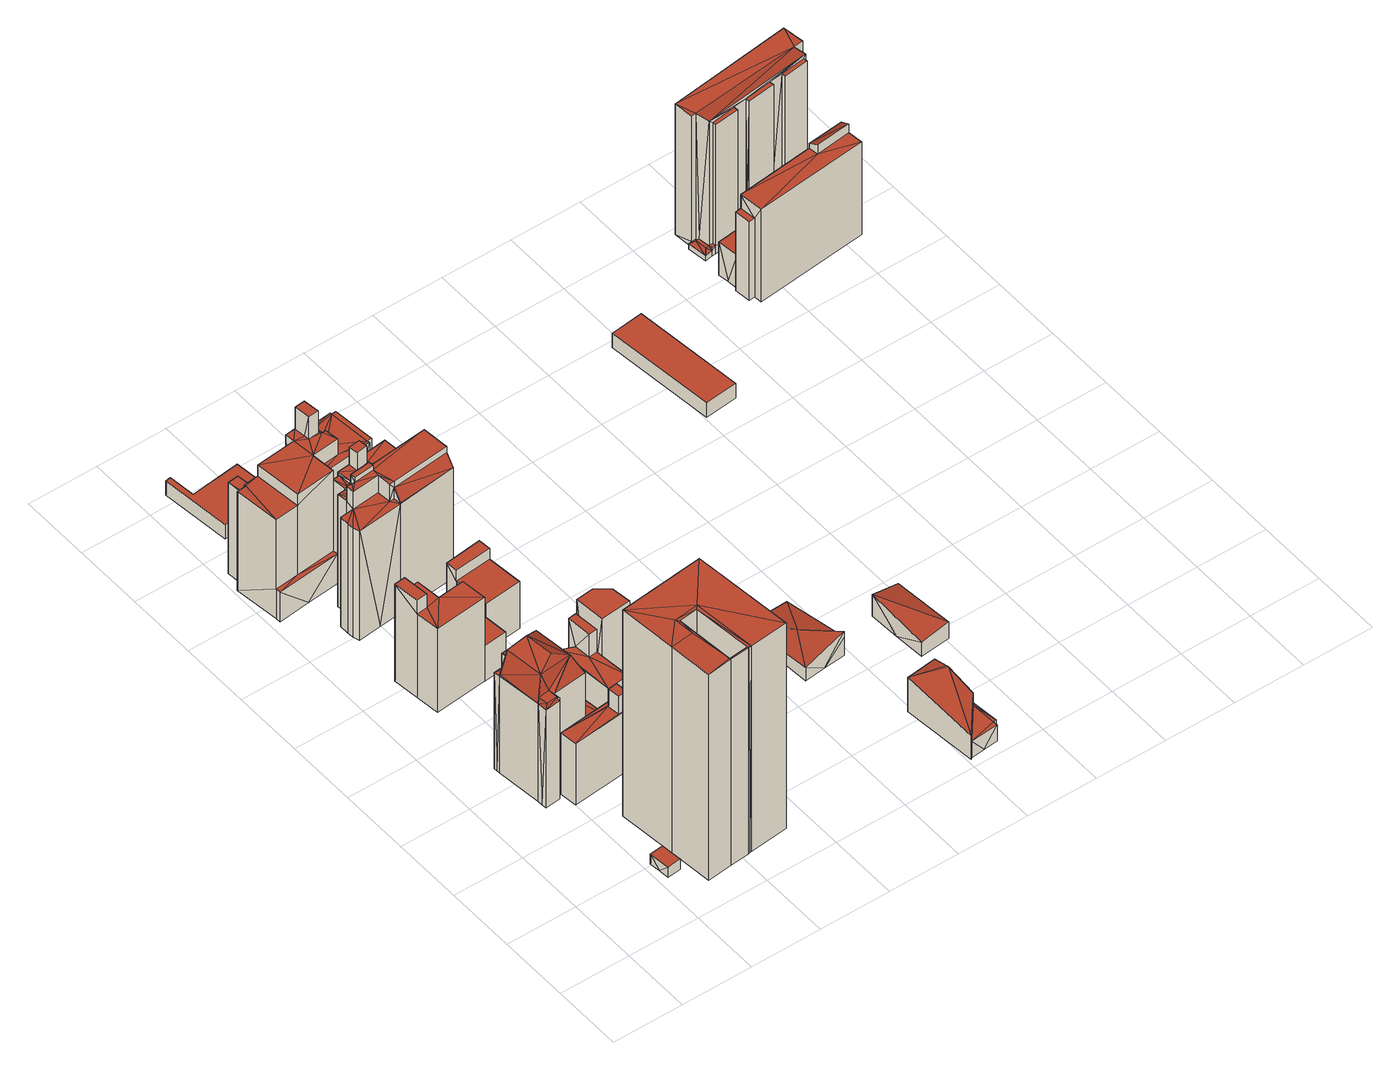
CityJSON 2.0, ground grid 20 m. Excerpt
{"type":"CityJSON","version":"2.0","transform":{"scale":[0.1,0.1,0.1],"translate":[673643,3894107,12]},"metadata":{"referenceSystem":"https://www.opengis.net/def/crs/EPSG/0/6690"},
"CityObjects":{
"building1":{"type":"Building","attributes":{"class":"3001","usage":"411","measuredHeight":3.4,"storeysAboveGround":1,"BuildingDetailAttribute.totalFloorArea":29.7,"BuildingDetailAttribute.buildingFootprintArea":29.7,"BuildingDetailAttribute.buildingRoofEdgeArea":29.7,"BuildingDetailAttribute.urbanPlanType":"21","BuildingDetailAttribute.landUseType":"211","BuildingDetailAttribute.surveyYear":2021,"BuildingIDAttribute.prefecture":"23","BuildingIDAttribute.city":"23106"},"address":[{"country":"日本","locality":"愛知県名古屋市"}],"geometry":[{"type":"Solid","lod":"2","boundaries":[[[[0,1,2,3]],[[4,0,3,5]],[[6,7,1]],[[0,4,6]],[[0,6,1]],[[1,7,8,2]],[[5,3,9]],[[8,9,2]],[[9,3,2]],[[7,6,4,5,9,8]]]],"semantics":{"surfaces":[{"type":"RoofSurface"},{"type":"WallSurface"},{"type":"GroundSurface"}],"values":[[0,1,1,1,1,1,1,1,1,2]]}}]},
"building2":{"type":"Building","attributes":{"class":"3002","usage":"412","measuredHeight":41.4,"storeysAboveGround":13,"BuildingDetailAttribute.totalFloorArea":2885.89,"BuildingDetailAttribute.buildingFootprintArea":221.99,"BuildingDetailAttribute.buildingRoofEdgeArea":221.99,"BuildingDetailAttribute.urbanPlanType":"21","BuildingDetailAttribute.landUseType":"211","BuildingDetailAttribute.surveyYear":2021,"BuildingIDAttribute.prefecture":"23","BuildingIDAttribute.city":"23106"},"address":[{"country":"日本","locality":"愛知県名古屋市"}],"geometry":[{"type":"Solid","lod":"2","boundaries":[[[[10,11,12,13,14,15,16,17,18,19,20,21,22,23,24,25,26,27]],[[28,29,30,31]],[[20,28,31,21]],[[29,28,32,33]],[[31,30,34,35]],[[34,30,36]],[[14,13,37]],[[38,15,14]],[[38,14,37]],[[39,16,15,38]],[[40,39,38]],[[17,16,39]],[[41,18,17]],[[41,17,39]],[[37,13,12,42]],[[10,43,11]],[[11,43,44]],[[11,44,42]],[[12,11,42]],[[23,45,46,24]],[[24,46,25]],[[26,25,47]],[[25,46,47]],[[43,10,27,48]],[[26,47,48,27]],[[35,34,49]],[[44,50,42]],[[38,51,52]],[[18,41,53,19]],[[54,34,36]],[[22,21,31]],[[45,23,22]],[[45,22,31]],[[55,56,57,58]],[[32,39,33]],[[39,40,33]],[[55,33,56]],[[33,40,56]],[[58,57,54]],[[19,53,28,20]],[[29,33,55]],[[29,55,58,30]],[[30,58,54]],[[30,54,36]],[[51,38,59]],[[38,37,59]],[[59,37,50]],[[50,37,42]],[[51,59,50,60]],[[43,50,44]],[[60,50,43]],[[31,35,49,46]],[[45,31,46]],[[60,43,61]],[[52,51,60]],[[52,60,61]],[[62,52,61]],[[61,43,48]],[[49,61,48]],[[34,61,49]],[[34,54,61]],[[54,57,61]],[[47,49,48]],[[46,49,47]],[[56,63,57]],[[56,40,52]],[[40,38,52]],[[63,62,61]],[[57,63,61]],[[63,52,62]],[[56,52,63]],[[53,41,28]],[[41,39,32,28]]]],"semantics":{"surfaces":[{"type":"GroundSurface"},{"type":"WallSurface"},{"type":"RoofSurface"}],"values":[[0,1,1,1,1,1,1,1,1,1,1,1,1,1,1,1,1,1,1,1,1,1,1,1,1,1,1,1,1,1,1,1,1,1,1,1,1,1,1,1,2,2,2,2,2,2,2,2,2,2,2,2,2,2,2,2,2,2,2,2,2,2,2,2,2,2,2,2,2,2,2,2,2]]}}]},
"building3":{"type":"Building","attributes":{"class":"3002","usage":"401","measuredHeight":67,"storeysAboveGround":14,"BuildingDetailAttribute.totalFloorArea":9596.99,"BuildingDetailAttribute.buildingFootprintArea":685.5,"BuildingDetailAttribute.buildingRoofEdgeArea":685.5,"BuildingDetailAttribute.urbanPlanType":"21","BuildingDetailAttribute.landUseType":"212","BuildingDetailAttribute.surveyYear":2021,"BuildingIDAttribute.prefecture":"23","BuildingIDAttribute.city":"23106"},"address":[{"country":"日本","locality":"愛知県名古屋市"}],"geometry":[{"type":"Solid","lod":"2","boundaries":[[[[64,65,66,67,68,69,70,71,72]],[[73,71,70,74]],[[72,71,73]],[[75,64,72]],[[75,72,73]],[[76,66,65,77]],[[77,65,64,75]],[[69,78,74,70]],[[68,79,78,69]],[[79,68,67,80]],[[80,67,66,76]],[[81,82,83,84]],[[82,81,85,86]],[[86,85,87,88]],[[84,83,88,87]],[[78,89,74]],[[90,80,91]],[[79,89,78]],[[79,80,90]],[[79,90,89]],[[89,73,74]],[[90,91,82]],[[90,82,86]],[[89,86,73]],[[86,88,73]],[[83,76,77]],[[80,76,83,91]],[[88,75,73]],[[90,86,89]],[[82,91,83]],[[83,77,75,88]],[[81,84,87,85]]]],"semantics":{"surfaces":[{"type":"GroundSurface"},{"type":"WallSurface"},{"type":"RoofSurface"}],"values":[[0,1,1,1,1,1,1,1,1,1,1,1,1,1,1,2,2,2,2,2,2,2,2,2,2,2,2,2,2,2,2,2]]}}]},
"building4":{"type":"Building","attributes":{"class":"3002","usage":"401","measuredHeight":31.6,"storeysAboveGround":8,"BuildingDetailAttribute.totalFloorArea":1165.65,"BuildingDetailAttribute.buildingFootprintArea":145.71,"BuildingDetailAttribute.buildingRoofEdgeArea":145.71,"BuildingDetailAttribute.urbanPlanType":"21","BuildingDetailAttribute.landUseType":"212","BuildingDetailAttribute.surveyYear":2021,"BuildingIDAttribute.prefecture":"23","BuildingIDAttribute.city":"23106"},"address":[{"country":"日本","locality":"愛知県名古屋市"}],"geometry":[{"type":"Solid","lod":"2","boundaries":[[[[92,93,94,95,96,97,98,99]],[[95,100,101,96]],[[101,100,102]],[[96,101,103,97]],[[100,104,105]],[[100,95,94,104]],[[104,94,93,106]],[[105,104,107,108]],[[101,102,108,107]],[[106,93,92,109]],[[99,110,109,92]],[[98,111,110,99]],[[97,103,111,98]],[[100,105,108,102]],[[104,106,107]],[[101,107,111,103]],[[107,106,111]],[[111,106,109]],[[110,111,109]]]],"semantics":{"surfaces":[{"type":"GroundSurface"},{"type":"WallSurface"},{"type":"RoofSurface"}],"values":[[0,1,1,1,1,1,1,1,1,1,1,1,1,2,2,2,2,2,2]]}}]},
"building5":{"type":"Building","attributes":{"class":"3002","usage":"412","measuredHeight":14.8,"storeysAboveGround":4,"BuildingDetailAttribute.totalFloorArea":419.31,"BuildingDetailAttribute.buildingFootprintArea":104.83,"BuildingDetailAttribute.buildingRoofEdgeArea":104.83,"BuildingDetailAttribute.urbanPlanType":"21","BuildingDetailAttribute.landUseType":"211","BuildingDetailAttribute.surveyYear":2021,"BuildingIDAttribute.prefecture":"23","BuildingIDAttribute.city":"23106"},"address":[{"country":"日本","locality":"愛知県名古屋市"}],"geometry":[{"type":"Solid","lod":"2","boundaries":[[[[112,113,114,115,116,117]],[[114,118,119,115]],[[119,120,121]],[[115,119,121,116]],[[118,114,113,122]],[[122,113,112,123]],[[124,122,123]],[[123,112,117,125]],[[116,121,125,117]],[[120,119,126,127]],[[122,124,127,126]],[[118,122,126,119]],[[127,123,125]],[[124,123,127]],[[121,127,125]],[[120,127,121]]]],"semantics":{"surfaces":[{"type":"GroundSurface"},{"type":"WallSurface"},{"type":"RoofSurface"}],"values":[[0,1,1,1,1,1,1,1,1,1,1,2,2,2,2,2]]}}]},
"building6":{"type":"Building","attributes":{"class":"3002","usage":"402","measuredHeight":25.5,"storeysAboveGround":7,"BuildingDetailAttribute.totalFloorArea":1088.35,"BuildingDetailAttribute.buildingFootprintArea":155.48,"BuildingDetailAttribute.buildingRoofEdgeArea":155.48,"BuildingDetailAttribute.urbanPlanType":"21","BuildingDetailAttribute.landUseType":"212","BuildingDetailAttribute.surveyYear":2021,"BuildingIDAttribute.prefecture":"23","BuildingIDAttribute.city":"23106"},"address":[{"country":"日本","locality":"愛知県名古屋市"}],"geometry":[{"type":"Solid","lod":"2","boundaries":[[[[128,129,130,131,132,133]],[[134,135,136,137]],[[135,134,138,139]],[[139,138,140,141]],[[137,136,141,140]],[[131,142,143,132]],[[130,144,142,131]],[[144,130,129,145]],[[145,129,128,146]],[[146,128,133,147]],[[132,143,147,133]],[[135,139,141,136]],[[134,145,138]],[[138,145,146]],[[144,134,137]],[[144,145,134]],[[137,140,146]],[[140,138,146]],[[144,137,142]],[[142,137,146]],[[142,146,147]],[[143,142,147]]]],"semantics":{"surfaces":[{"type":"GroundSurface"},{"type":"WallSurface"},{"type":"RoofSurface"}],"values":[[0,1,1,1,1,1,1,1,1,1,1,2,2,2,2,2,2,2,2,2,2,2]]}}]},
"building7":{"type":"Building","attributes":{"class":"3002","usage":"401","measuredHeight":30.4,"storeysAboveGround":8,"BuildingDetailAttribute.totalFloorArea":822.41,"BuildingDetailAttribute.buildingFootprintArea":102.8,"BuildingDetailAttribute.buildingRoofEdgeArea":102.8,"BuildingDetailAttribute.urbanPlanType":"21","BuildingDetailAttribute.landUseType":"212","BuildingDetailAttribute.surveyYear":2021,"BuildingIDAttribute.prefecture":"23","BuildingIDAttribute.city":"23106"},"address":[{"country":"日本","locality":"愛知県名古屋市"}],"geometry":[{"type":"Solid","lod":"2","boundaries":[[[[148,149,150,151,152,153,154,155,156]],[[152,157,158,153]],[[151,159,157,152]],[[159,151,150,160]],[[160,150,149,161]],[[156,162,148]],[[149,148,161]],[[148,162,161]],[[155,163,162,156]],[[162,163,164]],[[154,165,163,155]],[[158,166,167]],[[165,158,167]],[[154,153,158]],[[165,154,158]],[[167,166,162,164]],[[166,160,161]],[[157,159,160]],[[157,160,166]],[[158,157,166]],[[162,166,161]],[[165,167,164,163]]]],"semantics":{"surfaces":[{"type":"GroundSurface"},{"type":"WallSurface"},{"type":"RoofSurface"}],"values":[[0,1,1,1,1,1,1,1,1,1,1,1,1,1,1,1,2,2,2,2,2,2]]}}]},
"building8":{"type":"Building","attributes":{"class":"3001","usage":"402","measuredHeight":8,"storeysAboveGround":2,"BuildingDetailAttribute.totalFloorArea":385.62,"BuildingDetailAttribute.buildingFootprintArea":192.81,"BuildingDetailAttribute.buildingRoofEdgeArea":279.69,"BuildingDetailAttribute.urbanPlanType":"21","BuildingDetailAttribute.landUseType":"212","BuildingDetailAttribute.surveyYear":2021,"BuildingIDAttribute.prefecture":"23","BuildingIDAttribute.city":"23106"},"address":[{"country":"日本","locality":"愛知県名古屋市"}],"geometry":[{"type":"Solid","lod":"2","boundaries":[[[[168,169,170,171,172,173]],[[170,174,175,171]],[[169,168,176]],[[174,170,169]],[[174,169,176]],[[176,168,173,177]],[[171,175,172]],[[173,172,177]],[[172,175,177]],[[174,176,177,175]]]],"semantics":{"surfaces":[{"type":"GroundSurface"},{"type":"WallSurface"},{"type":"RoofSurface"}],"values":[[0,1,1,1,1,1,1,1,1,2]]}}]},
"building9":{"type":"Building","attributes":{"class":"3002","usage":"402","measuredHeight":11.4,"storeysAboveGround":4,"BuildingDetailAttribute.totalFloorArea":176.45,"BuildingDetailAttribute.buildingFootprintArea":44.11,"BuildingDetailAttribute.buildingRoofEdgeArea":44.11,"BuildingDetailAttribute.urbanPlanType":"21","BuildingDetailAttribute.landUseType":"212","BuildingDetailAttribute.surveyYear":2021,"BuildingIDAttribute.prefecture":"23","BuildingIDAttribute.city":"23106"},"address":[{"country":"日本","locality":"愛知県名古屋市"}],"geometry":[{"type":"Solid","lod":"2","boundaries":[[[[178,179,180,181]],[[179,182,183,180]],[[182,179,178,184]],[[184,178,181,185]],[[180,183,185,181]],[[182,184,185,183]]]],"semantics":{"surfaces":[{"type":"GroundSurface"},{"type":"WallSurface"},{"type":"RoofSurface"}],"values":[[0,1,1,1,1,2]]}}]},
"building10":{"type":"Building","attributes":{"class":"3001","usage":"422","measuredHeight":6.6,"storeysAboveGround":2,"BuildingDetailAttribute.totalFloorArea":138.34,"BuildingDetailAttribute.buildingFootprintArea":69.17,"BuildingDetailAttribute.buildingRoofEdgeArea":69.17,"BuildingDetailAttribute.urbanPlanType":"21","BuildingDetailAttribute.landUseType":"214","BuildingDetailAttribute.surveyYear":2021,"BuildingIDAttribute.prefecture":"23","BuildingIDAttribute.city":"23106"},"address":[{"country":"日本","locality":"愛知県名古屋市"}],"geometry":[{"type":"Solid","lod":"2","boundaries":[[[[186,187,188,189,190,191]],[[188,192,193,189]],[[187,186,194]],[[192,188,187]],[[192,187,194]],[[194,186,191,195]],[[189,193,190]],[[191,190,195]],[[190,193,195]],[[192,194,195,193]]]],"semantics":{"surfaces":[{"type":"GroundSurface"},{"type":"WallSurface"},{"type":"RoofSurface"}],"values":[[0,1,1,1,1,1,1,1,1,2]]}}]},
"building11":{"type":"Building","attributes":{"class":"3002","usage":"412","measuredHeight":42.9,"storeysAboveGround":13,"BuildingDetailAttribute.totalFloorArea":6191.54,"BuildingDetailAttribute.buildingFootprintArea":476.27,"BuildingDetailAttribute.buildingRoofEdgeArea":476.27,"BuildingDetailAttribute.urbanPlanType":"21","BuildingDetailAttribute.landUseType":"211","BuildingDetailAttribute.surveyYear":2021,"BuildingIDAttribute.prefecture":"23","BuildingIDAttribute.city":"23106"},"address":[{"country":"日本","locality":"愛知県名古屋市"}],"geometry":[{"type":"Solid","lod":"2","boundaries":[[[[196,197,198,199,200,201,202,203,204,205,206,207,208,209,210,211,212,213,214,215,216,217,218,219,220,221]],[[222,200,199,223]],[[201,222,224]],[[201,200,222]],[[225,202,201]],[[225,201,224]],[[198,226,223,199]],[[197,227,226,198]],[[196,228,229,227]],[[197,196,227]],[[230,231,232,233]],[[234,235,236]],[[231,230,234,236]],[[236,235,237,238]],[[233,232,238,239]],[[237,239,238]],[[221,220,240]],[[228,196,221]],[[228,221,240]],[[218,217,241]],[[242,219,218]],[[242,218,241]],[[243,244,241]],[[216,243,241,217]],[[245,246,247]],[[216,247,243]],[[247,246,243]],[[215,247,216]],[[244,243,248,249]],[[248,250,251,252]],[[249,248,252]],[[253,254,250,248]],[[212,255,213]],[[214,213,256]],[[213,255,256]],[[255,212,211,257]],[[257,211,210,245]],[[214,256,247,215]],[[245,210,209,258]],[[246,245,258]],[[208,259,258,209]],[[259,208,254,253]],[[208,207,254]],[[254,207,206,260]],[[205,204,261]],[[260,206,205]],[[260,205,261]],[[203,251,261,204]],[[262,263,225]],[[225,263,252]],[[202,225,251]],[[203,202,251]],[[251,225,252]],[[264,265,266,267]],[[268,269,265,264]],[[220,219,240]],[[219,242,240]],[[268,240,269]],[[240,242,269]],[[263,262,270,271]],[[272,273,271,270]],[[274,275,273,272]],[[267,266,275,274]],[[276,277,224,222]],[[277,276,278,279]],[[280,281,279,278]],[[282,283,281,280]],[[227,229,283,282]],[[227,280,226]],[[278,222,223]],[[276,222,278]],[[227,282,280]],[[280,278,226]],[[226,278,223]],[[231,236,238,232]],[[262,225,270]],[[268,267,283]],[[272,270,277]],[[267,272,283]],[[229,268,283]],[[267,274,272]],[[268,264,267]],[[228,240,268]],[[270,225,224]],[[277,270,224]],[[283,277,279,281]],[[228,268,229]],[[283,272,277]],[[244,249,263]],[[263,249,252]],[[241,244,263]],[[275,263,271]],[[266,265,275]],[[273,275,271]],[[230,241,234]],[[242,230,269]],[[242,241,230]],[[233,239,265]],[[230,233,269]],[[269,233,265]],[[241,263,235]],[[235,263,275]],[[234,241,235]],[[265,237,275]],[[237,235,275]],[[239,237,265]],[[255,245,247,256]],[[255,257,245]],[[259,253,258]],[[246,258,243]],[[258,253,248,243]],[[251,250,261]],[[254,260,250]],[[250,260,261]]]],"semantics":{"surfaces":[{"type":"GroundSurface"},{"type":"WallSurface"},{"type":"RoofSurface"}],"values":[[0,1,1,1,1,1,1,1,1,1,1,1,1,1,1,1,1,1,1,1,1,1,1,1,1,1,1,1,1,1,1,1,1,1,1,1,1,1,1,1,1,1,1,1,1,1,1,1,1,1,1,1,1,1,1,1,1,1,1,1,1,1,1,1,1,1,1,1,2,2,2,2,2,2,2,2,2,2,2,2,2,2,2,2,2,2,2,2,2,2,2,2,2,2,2,2,2,2,2,2,2,2,2,2,2,2,2,2,2,2,2,2,2,2]]}}]},
"building12":{"type":"Building","attributes":{"class":"3002","usage":"401","measuredHeight":34.9,"storeysAboveGround":10,"BuildingDetailAttribute.totalFloorArea":595.31,"BuildingDetailAttribute.buildingFootprintArea":59.53,"BuildingDetailAttribute.buildingRoofEdgeArea":59.53,"BuildingDetailAttribute.urbanPlanType":"21","BuildingDetailAttribute.landUseType":"212","BuildingDetailAttribute.surveyYear":2021,"BuildingIDAttribute.prefecture":"23","BuildingIDAttribute.city":"23106"},"address":[{"country":"日本","locality":"愛知県名古屋市"}],"geometry":[{"type":"Solid","lod":"2","boundaries":[[[[284,285,286,287,288,289]],[[287,290,291,288]],[[286,292,290,287]],[[285,284,293]],[[292,286,285]],[[292,285,293]],[[293,284,289,294]],[[288,291,294,289]],[[290,292,293,294,291]]]],"semantics":{"surfaces":[{"type":"GroundSurface"},{"type":"WallSurface"},{"type":"RoofSurface"}],"values":[[0,1,1,1,1,1,1,1,2]]}}]},
"building13":{"type":"Building","attributes":{"class":"3002","usage":"414","measuredHeight":42.5,"storeysAboveGround":14,"BuildingDetailAttribute.totalFloorArea":4852.84,"BuildingDetailAttribute.buildingFootprintArea":346.63,"BuildingDetailAttribute.buildingRoofEdgeArea":346.63,"BuildingDetailAttribute.urbanPlanType":"21","BuildingDetailAttribute.landUseType":"211","BuildingDetailAttribute.surveyYear":2021,"BuildingIDAttribute.prefecture":"23","BuildingIDAttribute.city":"23106"},"address":[{"country":"日本","locality":"愛知県名古屋市"}],"geometry":[{"type":"Solid","lod":"2","boundaries":[[[[295,296,297,298,299,300,301,302,303,304,305,306,307,308,309,310,311,312,313,314,315]],[[316,317,318]],[[316,319,317]],[[317,300,299,320]],[[318,317,320]],[[301,300,317]],[[321,302,301]],[[321,301,317]],[[297,322,298]],[[299,298,320]],[[298,322,320]],[[314,323,315]],[[295,315,324]],[[315,323,324]],[[295,324,296]],[[296,324,325]],[[322,296,325]],[[297,296,322]],[[326,327,328]],[[329,326,330]],[[328,327,331]],[[330,326,328]],[[327,332,333]],[[327,326,334,332]],[[333,332,335,336]],[[328,331,336,335]],[[337,338,323]],[[313,337,323,314]],[[311,339,312]],[[313,312,337]],[[312,339,337]],[[338,337,330,328]],[[340,341,332,334]],[[342,343,341,340]],[[344,345,343,342]],[[345,344,346,347]],[[344,308,307,346]],[[348,309,308,344]],[[347,346,349,350]],[[350,349,351,352]],[[352,316,353]],[[351,319,316]],[[352,351,316]],[[353,316,322,325]],[[305,354,306]],[[307,306,346]],[[306,354,346]],[[304,355,354,305]],[[355,304,303,356]],[[356,303,302,321]],[[357,358,326,329]],[[309,348,357,310]],[[357,348,358]],[[339,311,310,357]],[[316,318,320]],[[322,316,320]],[[327,333,336,331]],[[323,328,324]],[[338,328,323]],[[350,352,353]],[[332,350,335]],[[335,353,325,324]],[[343,345,341]],[[345,347,341]],[[328,335,324]],[[335,350,353]],[[332,347,350]],[[341,347,332]],[[355,356,346]],[[354,355,346]],[[356,321,346]],[[349,346,351]],[[346,321,351]],[[351,321,317]],[[319,351,317]],[[348,342,326]],[[326,342,334]],[[348,344,342]],[[358,348,326]],[[342,340,334]],[[357,329,330,337]],[[339,357,337]]]],"semantics":{"surfaces":[{"type":"GroundSurface"},{"type":"WallSurface"},{"type":"RoofSurface"}],"values":[[0,1,1,1,1,1,1,1,1,1,1,1,1,1,1,1,1,1,1,1,1,1,1,1,1,1,1,1,1,1,1,1,1,1,1,1,1,1,1,1,1,1,1,1,1,1,1,1,1,1,1,1,1,1,2,2,2,2,2,2,2,2,2,2,2,2,2,2,2,2,2,2,2,2,2,2,2,2,2,2,2,2]]}}]},
"building14":{"type":"Building","attributes":{"class":"3002","usage":"402","measuredHeight":18.7,"storeysAboveGround":4,"BuildingDetailAttribute.totalFloorArea":559.78,"BuildingDetailAttribute.buildingFootprintArea":139.94,"BuildingDetailAttribute.buildingRoofEdgeArea":139.94,"BuildingDetailAttribute.urbanPlanType":"21","BuildingDetailAttribute.landUseType":"212","BuildingDetailAttribute.surveyYear":2021,"BuildingIDAttribute.prefecture":"23","BuildingIDAttribute.city":"23106"},"address":[{"country":"日本","locality":"愛知県名古屋市"}],"geometry":[{"type":"Solid","lod":"2","boundaries":[[[[359,360,361,362,363,364,365]],[[362,366,367,363]],[[366,368,369]],[[366,362,361,368]],[[360,359,370]],[[368,361,360]],[[368,360,370]],[[369,368,371,372]],[[363,367,371,364]],[[371,367,372]],[[364,371,373,365]],[[370,359,365,373]],[[366,369,372,367]],[[368,370,373,371]]]],"semantics":{"surfaces":[{"type":"GroundSurface"},{"type":"WallSurface"},{"type":"RoofSurface"}],"values":[[0,1,1,1,1,1,1,1,1,1,1,1,2,2]]}}]},
"building15":{"type":"Building","attributes":{"class":"3002","usage":"401","measuredHeight":34.5,"storeysAboveGround":9,"BuildingDetailAttribute.totalFloorArea":1368.12,"BuildingDetailAttribute.buildingFootprintArea":152.01,"BuildingDetailAttribute.buildingRoofEdgeArea":152.01,"BuildingDetailAttribute.urbanPlanType":"21","BuildingDetailAttribute.landUseType":"212","BuildingDetailAttribute.surveyYear":2021,"BuildingIDAttribute.prefecture":"23","BuildingIDAttribute.city":"23106"},"address":[{"country":"日本","locality":"愛知県名古屋市"}],"geometry":[{"type":"Solid","lod":"2","boundaries":[[[[374,375,376,377,378,379,380,381,382,383,384,385,386,387,388,389,390,391]],[[388,392,393,389]],[[387,394,392,388]],[[384,395,385]],[[386,385,396]],[[385,395,396]],[[396,397,398,394]],[[386,396,394,387]],[[399,400,401]],[[395,399,401]],[[395,384,383,399]],[[400,402,403,404]],[[401,400,404]],[[404,403,405,406]],[[406,405,407,408]],[[408,407,409,410]],[[375,374,411]],[[410,375,411]],[[410,409,375]],[[409,376,375]],[[412,377,376,409]],[[413,412,414]],[[413,378,377,412]],[[411,374,391,415]],[[390,389,393]],[[415,391,390]],[[415,390,393]],[[382,416,399,383]],[[416,382,381,417]],[[417,381,380,418]],[[379,378,413]],[[418,380,379]],[[418,379,413]],[[402,400,414,412]],[[397,396,419,420]],[[420,419,421,422]],[[394,398,422,421]],[[395,401,419]],[[396,395,419]],[[419,401,404]],[[404,406,408]],[[408,410,411]],[[404,408,421]],[[419,404,421]],[[394,421,392]],[[411,415,393]],[[421,408,411]],[[421,411,393,392]],[[402,412,405]],[[403,402,405]],[[405,412,409]],[[407,405,409]],[[418,413,414]],[[416,417,418]],[[416,418,399]],[[400,418,414]],[[399,418,400]],[[397,420,422,398]]]],"semantics":{"surfaces":[{"type":"GroundSurface"},{"type":"WallSurface"},{"type":"RoofSurface"}],"values":[[0,1,1,1,1,1,1,1,1,1,1,1,1,1,1,1,1,1,1,1,1,1,1,1,1,1,1,1,1,1,1,1,1,1,1,1,1,2,2,2,2,2,2,2,2,2,2,2,2,2,2,2,2,2,2,2,2,2]]}}]},
"building16":{"type":"Building","attributes":{"class":"3001","usage":"401","measuredHeight":4.6,"storeysAboveGround":1,"BuildingDetailAttribute.totalFloorArea":279.24,"BuildingDetailAttribute.buildingFootprintArea":279.24,"BuildingDetailAttribute.buildingRoofEdgeArea":279.24,"BuildingDetailAttribute.urbanPlanType":"21","BuildingDetailAttribute.landUseType":"212","BuildingDetailAttribute.surveyYear":2021,"BuildingIDAttribute.prefecture":"23","BuildingIDAttribute.city":"23106"},"address":[{"country":"日本","locality":"愛知県名古屋市"}],"geometry":[{"type":"Solid","lod":"2","boundaries":[[[[423,424,425,426,427,428,429,430,431]],[[429,432,433,430]],[[428,434,432,429]],[[427,435,434,428]],[[426,436,435,427]],[[436,426,425,437]],[[437,425,424,438]],[[423,439,438,424]],[[430,433,431]],[[423,431,439]],[[431,433,439]],[[432,434,435,436,437,438,439,433]]]],"semantics":{"surfaces":[{"type":"GroundSurface"},{"type":"WallSurface"},{"type":"RoofSurface"}],"values":[[0,1,1,1,1,1,1,1,1,1,1,2]]}}]},
"building17":{"type":"Building","attributes":{"class":"9999","usage":"461","measuredHeight":2.1,"storeysAboveGround":9999,"BuildingDetailAttribute.totalFloorArea":-9999,"BuildingDetailAttribute.buildingFootprintArea":-9999,"BuildingDetailAttribute.buildingRoofEdgeArea":-9999,"BuildingDetailAttribute.urbanPlanType":"21","BuildingDetailAttribute.landUseType":"217","BuildingDetailAttribute.surveyYear":2021,"BuildingIDAttribute.prefecture":"23","BuildingIDAttribute.city":"23106"},"geometry":[{"type":"Solid","lod":"2","boundaries":[[[[440,441,442,443,444,445]],[[443,446,447,444]],[[442,448,446,443]],[[448,442,441,449]],[[449,441,440,450]],[[445,451,450,440]],[[451,445,444,447]],[[446,448,449,450,451,447]]]],"semantics":{"surfaces":[{"type":"GroundSurface"},{"type":"WallSurface"},{"type":"RoofSurface"}],"values":[[0,1,1,1,1,1,1,2]]}}]},
"building18":{"type":"Building","attributes":{"class":"9999","usage":"402","measuredHeight":11.8,"storeysAboveGround":2,"BuildingDetailAttribute.totalFloorArea":344.28,"BuildingDetailAttribute.buildingFootprintArea":172.14,"BuildingDetailAttribute.buildingRoofEdgeArea":172.14,"BuildingDetailAttribute.urbanPlanType":"21","BuildingDetailAttribute.landUseType":"217","BuildingDetailAttribute.surveyYear":2021,"BuildingIDAttribute.prefecture":"23","BuildingIDAttribute.city":"23106"},"address":[{"country":"日本","locality":"愛知県名古屋市"}],"geometry":[{"type":"Solid","lod":"2","boundaries":[[[[452,453,454,455,456,457,458,459,460,461]],[[462,463,464,465]],[[465,464,466,467]],[[467,466,468,469]],[[456,470,457]],[[456,471,470]],[[462,470,463]],[[470,471,463]],[[471,456,455,472]],[[473,469,468]],[[472,455,473]],[[472,473,468]],[[455,454,473]],[[458,474,475,459]],[[474,458,457,470]],[[453,452,476]],[[473,454,453]],[[473,453,476]],[[461,477,476,452]],[[477,461,460,478]],[[459,475,478,460]],[[463,471,464]],[[464,471,466]],[[471,472,466]],[[466,472,468]],[[477,473,476]],[[475,469,478]],[[474,462,475]],[[462,465,475]],[[465,467,475]],[[475,467,469]],[[474,470,462]],[[469,477,478]],[[469,473,477]]]],"semantics":{"surfaces":[{"type":"GroundSurface"},{"type":"WallSurface"},{"type":"RoofSurface"}],"values":[[0,1,1,1,1,1,1,1,1,1,1,1,1,1,1,1,1,1,1,1,1,2,2,2,2,2,2,2,2,2,2,2,2,2]]}}]},
"building19":{"type":"Building","attributes":{"class":"9999","usage":"402","measuredHeight":7.9,"storeysAboveGround":2,"BuildingDetailAttribute.totalFloorArea":435.56,"BuildingDetailAttribute.buildingFootprintArea":217.78,"BuildingDetailAttribute.buildingRoofEdgeArea":217.78,"BuildingDetailAttribute.urbanPlanType":"21","BuildingDetailAttribute.landUseType":"217","BuildingDetailAttribute.surveyYear":2021,"BuildingIDAttribute.prefecture":"23","BuildingIDAttribute.city":"23106"},"address":[{"country":"日本","locality":"愛知県名古屋市"}],"geometry":[{"type":"Solid","lod":"2","boundaries":[[[[479,480,481,482,483,484]],[[485,486,487]],[[488,481,480,489]],[[479,485,487]],[[479,484,485]],[[489,480,479]],[[489,479,487]],[[482,490,483]],[[484,483,485]],[[483,490,485]],[[488,491,490]],[[481,488,482]],[[482,488,490]],[[491,488,486]],[[486,489,487]],[[488,489,486]],[[491,486,490]],[[490,486,485]]]],"semantics":{"surfaces":[{"type":"GroundSurface"},{"type":"WallSurface"},{"type":"RoofSurface"}],"values":[[0,1,1,1,1,1,1,1,1,1,1,1,1,1,2,2,2,2]]}}]},
"building20":{"type":"Building","attributes":{"class":"9999","usage":"402","measuredHeight":7.1,"storeysAboveGround":2,"BuildingDetailAttribute.totalFloorArea":298.18,"BuildingDetailAttribute.buildingFootprintArea":149.09,"BuildingDetailAttribute.buildingRoofEdgeArea":149.09,"BuildingDetailAttribute.urbanPlanType":"21","BuildingDetailAttribute.landUseType":"217","BuildingDetailAttribute.surveyYear":2021,"BuildingIDAttribute.prefecture":"23","BuildingIDAttribute.city":"23106"},"address":[{"country":"日本","locality":"愛知県名古屋市"}],"geometry":[{"type":"Solid","lod":"2","boundaries":[[[[492,493,494,495,496,497]],[[493,492,498]],[[499,494,493]],[[499,493,498]],[[498,492,497,500]],[[495,501,496]],[[497,496,500]],[[496,501,500]],[[494,499,501,495]],[[499,498,500]],[[501,499,500]]]],"semantics":{"surfaces":[{"type":"GroundSurface"},{"type":"WallSurface"},{"type":"RoofSurface"}],"values":[[0,1,1,1,1,1,1,1,1,2,2]]}}]},
"building21":{"type":"Building","attributes":{"class":"9999","usage":"402","measuredHeight":4.7,"storeysAboveGround":1,"BuildingDetailAttribute.totalFloorArea":248.26,"BuildingDetailAttribute.buildingFootprintArea":248.26,"BuildingDetailAttribute.buildingRoofEdgeArea":248.26,"BuildingDetailAttribute.urbanPlanType":"21","BuildingDetailAttribute.landUseType":"217","BuildingDetailAttribute.surveyYear":2021,"BuildingIDAttribute.prefecture":"23","BuildingIDAttribute.city":"23106"},"address":[{"country":"日本","locality":"愛知県名古屋市"}],"geometry":[{"type":"Solid","lod":"2","boundaries":[[[[502,503,504,505,506]],[[504,507,505]],[[506,505,508]],[[505,507,508]],[[507,504,503,509]],[[509,503,502,510]],[[506,508,510,502]],[[507,509,510,508]]]],"semantics":{"surfaces":[{"type":"GroundSurface"},{"type":"WallSurface"},{"type":"RoofSurface"}],"values":[[0,1,1,1,1,1,1,2]]}}]},
"building22":{"type":"Building","attributes":{"class":"3002","usage":"402","measuredHeight":10.6,"storeysAboveGround":3,"BuildingDetailAttribute.totalFloorArea":346.6,"BuildingDetailAttribute.buildingFootprintArea":115.53,"BuildingDetailAttribute.buildingRoofEdgeArea":115.53,"BuildingDetailAttribute.urbanPlanType":"21","BuildingDetailAttribute.landUseType":"212","BuildingDetailAttribute.surveyYear":2021,"BuildingIDAttribute.prefecture":"23","BuildingIDAttribute.city":"23106"},"address":[{"country":"日本","locality":"愛知県名古屋市"}],"geometry":[{"type":"Solid","lod":"2","boundaries":[[[[511,512,513,514,515]],[[513,516,517,514]],[[512,511,518]],[[516,513,512]],[[516,512,518]],[[518,511,515,519]],[[514,517,519,515]],[[516,518,519,517]]]],"semantics":{"surfaces":[{"type":"GroundSurface"},{"type":"WallSurface"},{"type":"RoofSurface"}],"values":[[0,1,1,1,1,1,1,2]]}}]},
"building23":{"type":"Building","attributes":{"class":"3002","usage":"401","measuredHeight":33,"storeysAboveGround":8,"BuildingDetailAttribute.totalFloorArea":1765.57,"BuildingDetailAttribute.buildingFootprintArea":220.7,"BuildingDetailAttribute.buildingRoofEdgeArea":220.7,"BuildingDetailAttribute.urbanPlanType":"21","BuildingDetailAttribute.landUseType":"212","BuildingDetailAttribute.surveyYear":2021,"BuildingIDAttribute.prefecture":"23","BuildingIDAttribute.city":"23102"},"address":[{"country":"日本","locality":"愛知県名古屋市"}],"geometry":[{"type":"Solid","lod":"2","boundaries":[[[[520,521,522,523,524,525,526,527,528,529]],[[524,530,531,525]],[[531,532,533]],[[525,531,533,526]],[[533,534,535]],[[526,533,535,527]],[[530,524,523,536]],[[536,523,522,537]],[[538,521,520,539]],[[529,540,539,520]],[[527,535,528]],[[528,535,541]],[[540,528,541]],[[529,528,540]],[[534,533,542,543]],[[543,542,540,541]],[[537,522,521,538]],[[532,537,538]],[[532,531,537]],[[530,536,537,531]],[[532,538,542]],[[533,532,542]],[[542,538,539]],[[540,542,539]],[[534,543,541]],[[535,534,541]]]],"semantics":{"surfaces":[{"type":"GroundSurface"},{"type":"WallSurface"},{"type":"RoofSurface"}],"values":[[0,1,1,1,1,1,1,1,1,1,1,1,1,1,1,1,1,1,1,2,2,2,2,2,2,2]]}}]},
"building24":{"type":"Building","attributes":{"class":"9999","usage":"403","measuredHeight":43,"storeysAboveGround":14,"BuildingDetailAttribute.totalFloorArea":5016.17,"BuildingDetailAttribute.buildingFootprintArea":358.3,"BuildingDetailAttribute.buildingRoofEdgeArea":358.3,"BuildingDetailAttribute.urbanPlanType":"21","BuildingDetailAttribute.landUseType":"212","BuildingDetailAttribute.surveyYear":2021,"BuildingIDAttribute.prefecture":"23","BuildingIDAttribute.city":"23102"},"address":[{"country":"日本","locality":"愛知県名古屋市東区泉一丁目１２２０－１"}],"geometry":[{"type":"Solid","lod":"2","boundaries":[[[[544,545,546,547,548,549,550,551,552,553,554,555,556,557,558,559,560,561,562,563,564,565,566,567]],[[568,566,565,569]],[[569,565,564,570]],[[563,571,570,564]],[[547,546,572]],[[573,548,547]],[[573,547,572]],[[572,546,545,574]],[[567,575,544]],[[545,544,574]],[[544,575,574]],[[576,577,578,579]],[[579,578,550,580]],[[578,551,550]],[[581,552,551,578]],[[582,581,578]],[[583,553,552,581]],[[584,583,581]],[[549,585,580,550]],[[586,560,559,587]],[[558,588,587,559]],[[557,589,588,558]],[[589,557,590,591]],[[557,556,590]],[[591,590,592,593]],[[594,595,596]],[[594,597,595]],[[593,592,594]],[[593,594,596]],[[597,581,582]],[[595,597,582]],[[560,586,561]],[[562,561,598]],[[561,586,598]],[[599,600,601]],[[599,554,553,583]],[[600,599,583]],[[583,584,602]],[[554,599,555]],[[556,555,590]],[[555,599,590]],[[571,562,598]],[[568,571,598]],[[575,568,598]],[[573,575,598]],[[575,567,568]],[[571,563,562]],[[567,566,568]],[[585,549,548,573]],[[596,585,573]],[[596,595,577,576]],[[596,576,585]],[[596,573,598]],[[568,569,570,571]],[[573,572,574,575]],[[576,579,580,585]],[[593,596,586]],[[589,591,593]],[[589,593,586]],[[589,586,588]],[[586,596,598]],[[588,586,587]],[[595,582,578,577]],[[601,583,602]],[[600,583,601]],[[602,584,581]],[[597,602,581]],[[592,601,594]],[[590,599,601]],[[590,601,592]],[[601,602,597,594]]]],"semantics":{"surfaces":[{"type":"GroundSurface"},{"type":"WallSurface"},{"type":"RoofSurface"}],"values":[[0,1,1,1,1,1,1,1,1,1,1,1,1,1,1,1,1,1,1,1,1,1,1,1,1,1,1,1,1,1,1,1,1,1,1,1,1,1,1,1,1,1,1,1,1,1,1,1,1,1,1,1,1,2,2,2,2,2,2,2,2,2,2,2,2,2,2,2,2,2,2]]}}]}
},
"vertices":[
[208,189,62],[214,130,62],[252,134,62],[246,193,62],[208,189,29],[246,193,29],[211,160,29],[214,130,29],[252,134,29],[249,163,29],
[172,504,26],[173,494,26],[174,485,26],[131,481,26],[130,495,26],[129,509,26],[116,636,26],[115,645,26],[115,655,26],[133,656,26],[133,651,26],[236,662,26],[235,664,26],[235,666,26],[245,667,26],[249,667,26],[252,668,26],[269,514,26],[133,651,340],[133,651,393],[236,662,393],[236,662,358],[135,637,340],[135,637,393],[238,647,389],[238,647,358],[238,647,393],[131,481,345],[129,509,345],[116,636,340],[116,636,345],[115,655,340],[174,485,345],[172,504,355],[174,485,355],[235,666,358],[245,667,358],[252,668,355],[269,514,355],[248,648,358],[167,488,360],[134,513,360],[151,527,412],[133,656,340],[236,647,393],[139,638,393],[139,638,412],[230,646,412],[230,646,393],[137,485,360],[165,516,360],[243,536,412],[194,544,441],[185,624,441],
[410,82,24],[355,77,24],[285,69,24],[273,193,24],[256,356,24],[498,381,24],[528,94,24],[420,83,24],[415,83,24],[420,83,694],[528,94,694],[410,82,694],[285,69,694],[355,77,694],[498,381,694],[256,356,694],[273,193,694],[339,247,602],[339,247,694],[355,82,694],[355,82,602],[392,254,602],[392,254,694],[410,87,602],[410,87,694],[402,264,694],[333,257,694],[338,200,694],
[272,894,24],[124,879,24],[117,947,24],[109,1021,24],[139,1024,24],[181,1029,24],[188,959,24],[264,967,24],[109,1021,340],[139,1024,296],[139,1024,340],[181,1029,296],[117,947,296],[117,947,340],[124,879,296],[147,950,296],[147,950,340],[272,894,296],[264,967,296],[188,959,296],
[281,512,25],[266,645,25],[261,691,25],[285,694,25],[314,697,25],[335,518,25],[261,691,171],[285,694,171],[285,694,173],[314,697,173],[266,645,171],[281,512,173],[266,645,173],[335,518,173],[290,648,171],[290,648,173],
[495,478,23],[192,450,23],[187,499,23],[489,528,23],[494,525,23],[498,484,23],[326,500,222],[326,500,279],[352,503,279],[352,503,222],[330,466,222],[330,466,279],[355,468,222],[355,468,279],[489,528,222],[494,525,222],[187,499,222],[192,450,222],[495,478,222],[498,484,222],
[398,578,25],[403,526,25],[341,519,25],[323,698,25],[328,689,25],[365,674,25],[363,698,25],[386,700,25],[393,630,25],[328,689,255],[365,674,255],[323,698,255],[341,519,255],[403,526,255],[393,630,255],[386,700,329],[393,630,329],[363,698,329],[369,628,255],[369,628,329],
[189,961,24],[182,1026,24],[175,1092,24],[321,1107,24],[328,1041,24],[335,976,24],[175,1092,103],[321,1107,103],[189,961,103],[335,976,103],
[272,894,23],[264,967,23],[330,974,23],[337,901,23],[264,967,138],[330,974,138],[272,894,138],[337,901,138],
[406,526,23],[402,566,23],[398,607,23],[483,615,23],[486,574,23],[490,534,23],[398,607,89],[483,615,89],[406,526,89],[490,534,89],
[231,1553,15],[340,1564,15],[363,1566,15],[376,1435,15],[353,1433,15],[274,1425,15],[196,1418,15],[201,1372,15],[203,1358,15],[112,1349,15],[22,1340,15],[21,1354,15],[7,1481,15],[33,1484,15],[33,1489,15],[28,1488,15],[23,1537,15],[39,1538,15],[54,1540,15],[60,1492,15],[75,1493,15],[188,1504,15],[186,1518,15],[185,1531,15],[233,1536,15],[232,1545,15],[353,1433,104],[376,1435,104],[353,1433,322],[196,1418,322],[363,1566,104],[340,1564,104],[231,1553,322],[340,1564,322],[214,1532,372],[214,1532,444],[242,1535,444],[242,1535,372],[218,1501,372],[219,1487,372],[219,1487,444],[248,1490,372],[248,1490,444],[247,1498,372],[233,1536,322],[188,1504,372],[185,1531,372],[75,1493,336],[75,1493,372],[33,1489,311],[33,1489,336],[60,1492,311],[89,1361,336],[89,1361,372],[89,1361,111],[201,1372,111],[201,1372,372],[21,1354,336],[21,1354,111],[23,1537,311],[54,1540,311],[28,1488,311],[33,1484,336],[7,1481,336],[22,1340,111],[203,1358,111],[194,1439,322],[194,1439,372],[248,1498,322],[248,1498,372],[254,1499,372],[254,1499,322],[243,1537,322],[243,1537,372],[271,1447,322],[271,1447,372],[267,1486,322],[267,1486,372],[256,1485,322],[256,1485,372],[352,1440,104],[352,1440,322],[365,1441,104],[365,1441,322],[353,1560,104],[353,1560,322],[340,1559,104],[340,1559,322],
[397,615,23],[393,658,23],[389,701,23],[439,706,23],[475,677,23],[482,623,23],[439,706,372],[475,677,372],[389,701,372],[397,615,372],[482,623,372],
[413,1305,18],[417,1268,18],[420,1230,18],[421,1219,18],[422,1207,18],[257,1191,18],[193,1185,18],[128,1178,18],[122,1197,18],[121,1214,18],[121,1241,18],[141,1243,18],[161,1245,18],[159,1268,18],[156,1297,18],[181,1299,18],[180,1308,18],[208,1311,18],[237,1313,18],[410,1329,18],[411,1317,18],[255,1214,410],[257,1191,374],[257,1191,377],[255,1214,374],[422,1207,377],[128,1178,374],[420,1230,410],[410,1329,377],[413,1305,429],[420,1230,429],[182,1282,382],[182,1282,443],[240,1288,429],[182,1282,327],[240,1288,327],[240,1288,443],[184,1268,429],[184,1268,443],[184,1268,382],[241,1273,429],[241,1273,443],[237,1313,327],[237,1313,377],[180,1308,327],[174,1267,382],[174,1267,429],[174,1270,382],[174,1270,429],[159,1268,382],[159,1268,429],[161,1245,374],[161,1245,429],[156,1297,382],[238,1252,374],[238,1252,429],[242,1213,374],[242,1213,429],[255,1214,429],[121,1241,374],[121,1214,374],[122,1197,374],[181,1299,327],[181,1299,382],
[337,973,21],[332,1023,21],[327,1073,21],[324,1106,21],[428,1117,21],[431,1083,21],[441,983,21],[324,1106,208],[428,1117,208],[327,1073,173],[327,1073,208],[337,973,173],[431,1083,173],[431,1083,208],[441,983,173],
[374,1340,17],[338,1337,17],[303,1333,17],[257,1328,17],[246,1327,17],[244,1348,17],[241,1370,17],[232,1369,17],[228,1409,17],[248,1411,17],[247,1415,17],[265,1416,17],[282,1418,17],[314,1422,17],[395,1430,17],[405,1339,17],[390,1337,17],[374,1336,17],[395,1430,306],[405,1339,306],[314,1422,306],[247,1415,306],[282,1418,306],[282,1418,362],[314,1422,362],[248,1411,297],[251,1376,297],[251,1376,306],[251,1376,271],[290,1380,271],[290,1380,306],[291,1371,271],[291,1371,306],[299,1371,271],[299,1371,306],[303,1333,271],[303,1333,306],[374,1340,306],[257,1328,271],[246,1327,297],[257,1328,297],[374,1336,306],[228,1409,297],[232,1369,297],[241,1370,297],[285,1392,306],[285,1392,362],[317,1396,306],[317,1396,362],
[376,1721,15],[383,1658,15],[86,1630,15],[65,1825,15],[80,1828,15],[88,1753,15],[228,1768,15],[235,1706,15],[305,1714,15],[228,1768,61],[235,1706,61],[88,1753,61],[80,1828,61],[65,1825,61],[86,1630,61],[383,1658,61],[376,1721,61],
[844,638,20],[815,635,20],[805,711,20],[857,718,20],[860,696,20],[837,693,20],[857,718,41],[860,696,41],[805,711,41],[815,635,41],[844,638,41],[837,693,41],
[1082,18,29],[1042,15,29],[1002,11,29],[998,7,29],[977,219,29],[1020,224,29],[1020,227,29],[1069,233,29],[1089,32,29],[1081,31,29],[1063,229,82],[1063,229,140],[1067,191,147],[1067,191,82],[1068,185,147],[1068,185,82],[1077,102,121],[1077,102,82],[1020,224,82],[977,219,140],[998,7,106],[1002,11,82],[1020,227,82],[1069,233,82],[1082,18,82],[1081,31,82],[1089,32,82],
[923,460,12],[862,454,12],[849,644,12],[963,655,12],[973,560,12],[983,465,12],[983,465,73],[916,555,66],[983,465,91],[849,644,42],[862,454,55],[963,655,49],[849,644,59],
[1118,349,18],[1113,436,18],[1108,522,18],[1191,532,18],[1197,445,18],[1203,358,18],[1118,349,64],[1108,522,89],[1203,358,72],[1191,532,66],
[1297,1280,9],[1205,1270,9],[1171,1582,9],[1217,1587,9],[1263,1592,9],[1171,1582,56],[1263,1592,56],[1205,1270,56],[1297,1280,56],
[1514,1556,12],[1511,1586,12],[1507,1617,12],[1686,1636,12],[1692,1574,12],[1507,1617,119],[1686,1636,119],[1514,1556,119],[1692,1574,119],
[1847,1520,12],[1531,1487,12],[1529,1510,12],[1512,1508,12],[1507,1553,12],[1524,1555,12],[1740,1578,12],[1840,1588,12],[1841,1575,12],[1842,1562,12],[1507,1553,268],[1524,1555,268],[1524,1555,313],[1740,1578,313],[1740,1578,328],[1840,1588,328],[1512,1508,268],[1529,1510,268],[1531,1487,313],[1847,1520,313],[1842,1562,313],[1842,1562,342],[1743,1551,313],[1743,1551,342],
[1727,1702,13],[1728,1696,13],[1650,1687,13],[1649,1693,13],[1648,1698,13],[1611,1694,13],[1612,1682,13],[1543,1674,13],[1532,1673,13],[1510,1670,13],[1503,1724,13],[1508,1724,13],[1513,1725,13],[1507,1781,13],[1855,1823,13],[1863,1763,13],[1836,1760,13],[1838,1741,13],[1840,1721,13],[1834,1721,13],[1835,1709,13],[1765,1701,13],[1763,1712,13],[1726,1708,13],[1763,1712,433],[1765,1701,433],[1835,1709,433],[1834,1721,433],[1650,1687,433],[1648,1698,433],[1728,1696,433],[1726,1708,433],[1542,1685,433],[1542,1685,40],[1543,1674,40],[1543,1674,433],[1612,1682,433],[1532,1673,30],[1532,1673,40],[1510,1670,29],[1510,1670,30],[1611,1694,433],[1836,1760,438],[1863,1763,438],[1855,1823,438],[1507,1781,438],[1513,1725,30],[1513,1725,438],[1526,1727,30],[1526,1727,438],[1527,1716,38],[1531,1684,40],[1531,1684,443],[1531,1684,38],[1840,1721,443],[1503,1724,29],[1503,1724,30],[1517,1714,38],[1521,1683,38]
]}
